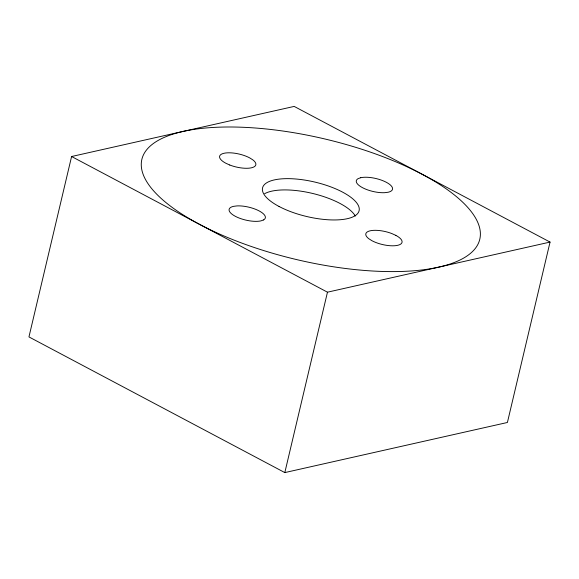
<?xml version="1.0" encoding="UTF-8"?>
<svg xmlns="http://www.w3.org/2000/svg" width="579" height="579" viewBox="0 0 579 579"><rect width="100%" height="100%" fill="white"/><g stroke="black" fill="none" stroke-linecap="round" stroke-linejoin="round"><path stroke-width="0.87" d="M71.593 156.518L28.95 336.92L284.817 472.587L507.407 422.482L550.05 242.08L294.183 106.413L71.593 156.518L327.468 292.185L550.05 242.08M284.817 472.587L327.468 292.185M264.617 193.704A49.606 17.696 13.3 0 1 313.5 193.661A49.606 17.696 13.3 0 1 355.296 216.047M360.71 177.717L358.09 178.658A18.6 6.637 13.3 0 0 362.497 187.668A18.6 6.637 13.3 0 0 384.572 192.698L388.125 192.25A18.6 6.637 13.3 0 0 386.345 182.298A18.6 6.637 13.3 0 0 360.71 177.717M263.554 219.94L260.934 220.881A18.6 6.637 13.3 0 1 235.306 216.3A18.6 6.637 13.3 0 1 233.518 206.348L237.072 205.9A18.6 6.637 13.3 0 1 259.153 210.93A18.6 6.637 13.3 0 1 263.554 219.94M395.855 235.378L391.896 233.59A18.6 6.637 13.3 0 0 370.22 230.789A18.6 6.637 13.3 0 0 368.866 238.772L372.007 240.748A18.6 6.637 13.3 0 0 397.635 245.33A18.6 6.637 13.3 0 0 395.855 235.378M229.747 165.015L225.796 163.22A18.6 6.637 13.3 0 1 224.008 153.269A18.6 6.637 13.3 0 1 249.643 157.857L252.784 159.826A18.6 6.637 13.3 0 1 251.424 167.809A18.6 6.637 13.3 0 1 229.747 165.015M199.531 224.348A173.628 61.939 13.3 0 0 477.262 245.518A173.628 61.939 13.3 0 0 255.672 128.031A173.628 61.939 13.3 0 0 199.531 224.348M279.027 206.457A49.606 17.696 13.3 0 0 358.379 212.507A49.606 17.696 13.3 0 0 295.066 178.94A49.606 17.696 13.3 0 0 279.027 206.457"/></g></svg>
